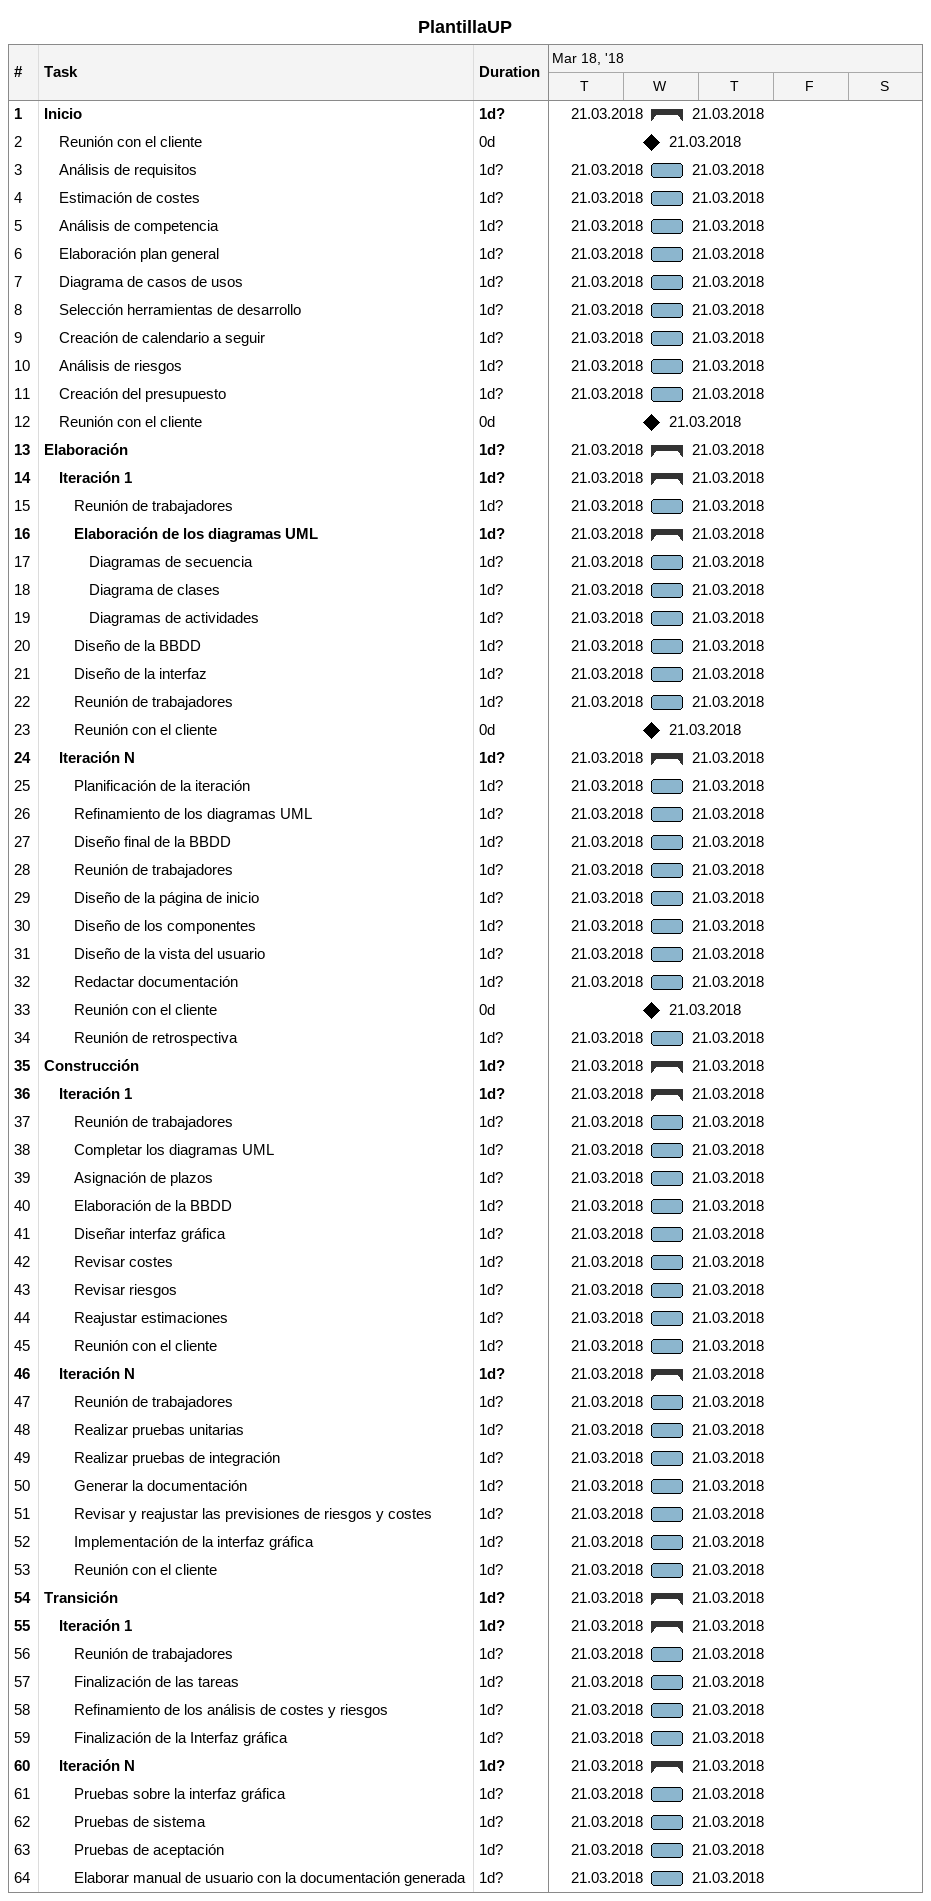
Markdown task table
PlantillaUP

| ID | Level | Task | Duration | Start | Finish |
|---|---|---|---|---|---|
| 1 | 1 | **Inicio** | 1d? | 2018-03-21 | 2018-03-21 |
| 2 | 2 | Reunión con el cliente | 0d | 2018-03-21 | 2018-03-21 |
| 3 | 2 | Análisis de requisitos | 1d? | 2018-03-21 | 2018-03-21 |
| 4 | 2 | Estimación de costes | 1d? | 2018-03-21 | 2018-03-21 |
| 5 | 2 | Análisis de competencia | 1d? | 2018-03-21 | 2018-03-21 |
| 6 | 2 | Elaboración plan general | 1d? | 2018-03-21 | 2018-03-21 |
| 7 | 2 | Diagrama de casos de usos | 1d? | 2018-03-21 | 2018-03-21 |
| 8 | 2 | Selección herramientas de desarrollo | 1d? | 2018-03-21 | 2018-03-21 |
| 9 | 2 | Creación de calendario a seguir | 1d? | 2018-03-21 | 2018-03-21 |
| 10 | 2 | Análisis de riesgos | 1d? | 2018-03-21 | 2018-03-21 |
| 11 | 2 | Creación del presupuesto | 1d? | 2018-03-21 | 2018-03-21 |
| 12 | 2 | Reunión con el cliente | 0d | 2018-03-21 | 2018-03-21 |
| 13 | 1 | **Elaboración** | 1d? | 2018-03-21 | 2018-03-21 |
| 14 | 2 | **Iteración 1** | 1d? | 2018-03-21 | 2018-03-21 |
| 15 | 3 | Reunión de trabajadores | 1d? | 2018-03-21 | 2018-03-21 |
| 16 | 3 | **Elaboración de los diagramas UML** | 1d? | 2018-03-21 | 2018-03-21 |
| 17 | 4 | Diagramas de secuencia | 1d? | 2018-03-21 | 2018-03-21 |
| 18 | 4 | Diagrama de clases | 1d? | 2018-03-21 | 2018-03-21 |
| 19 | 4 | Diagramas de actividades | 1d? | 2018-03-21 | 2018-03-21 |
| 20 | 3 | Diseño de la BBDD | 1d? | 2018-03-21 | 2018-03-21 |
| 21 | 3 | Diseño de la interfaz | 1d? | 2018-03-21 | 2018-03-21 |
| 22 | 3 | Reunión de trabajadores | 1d? | 2018-03-21 | 2018-03-21 |
| 23 | 3 | Reunión con el cliente | 0d | 2018-03-21 | 2018-03-21 |
| 24 | 2 | **Iteración N** | 1d? | 2018-03-21 | 2018-03-21 |
| 25 | 3 | Planificación de la iteración | 1d? | 2018-03-21 | 2018-03-21 |
| 26 | 3 | Refinamiento de los diagramas UML | 1d? | 2018-03-21 | 2018-03-21 |
| 27 | 3 | Diseño final de la BBDD | 1d? | 2018-03-21 | 2018-03-21 |
| 28 | 3 | Reunión de trabajadores | 1d? | 2018-03-21 | 2018-03-21 |
| 29 | 3 | Diseño de la página de inicio | 1d? | 2018-03-21 | 2018-03-21 |
| 30 | 3 | Diseño de los componentes | 1d? | 2018-03-21 | 2018-03-21 |
| 31 | 3 | Diseño de la vista del usuario | 1d? | 2018-03-21 | 2018-03-21 |
| 32 | 3 | Redactar documentación | 1d? | 2018-03-21 | 2018-03-21 |
| 33 | 3 | Reunión con el cliente | 0d | 2018-03-21 | 2018-03-21 |
| 34 | 3 | Reunión de retrospectiva | 1d? | 2018-03-21 | 2018-03-21 |
| 35 | 1 | **Construcción** | 1d? | 2018-03-21 | 2018-03-21 |
| 36 | 2 | **Iteración 1** | 1d? | 2018-03-21 | 2018-03-21 |
| 37 | 3 | Reunión de trabajadores | 1d? | 2018-03-21 | 2018-03-21 |
| 38 | 3 | Completar los diagramas UML | 1d? | 2018-03-21 | 2018-03-21 |
| 39 | 3 | Asignación de plazos | 1d? | 2018-03-21 | 2018-03-21 |
| 40 | 3 | Elaboración de la BBDD | 1d? | 2018-03-21 | 2018-03-21 |
| 41 | 3 | Diseñar interfaz gráfica | 1d? | 2018-03-21 | 2018-03-21 |
| 42 | 3 | Revisar costes | 1d? | 2018-03-21 | 2018-03-21 |
| 43 | 3 | Revisar riesgos | 1d? | 2018-03-21 | 2018-03-21 |
| 44 | 3 | Reajustar estimaciones | 1d? | 2018-03-21 | 2018-03-21 |
| 45 | 3 | Reunión con el cliente | 1d? | 2018-03-21 | 2018-03-21 |
| 46 | 2 | **Iteración N** | 1d? | 2018-03-21 | 2018-03-21 |
| 47 | 3 | Reunión de trabajadores | 1d? | 2018-03-21 | 2018-03-21 |
| 48 | 3 | Realizar pruebas unitarias | 1d? | 2018-03-21 | 2018-03-21 |
| 49 | 3 | Realizar pruebas de integración | 1d? | 2018-03-21 | 2018-03-21 |
| 50 | 3 | Generar la documentación | 1d? | 2018-03-21 | 2018-03-21 |
| 51 | 3 | Revisar y reajustar las previsiones de riesgos y costes | 1d? | 2018-03-21 | 2018-03-21 |
| 52 | 3 | Implementación de la interfaz gráfica | 1d? | 2018-03-21 | 2018-03-21 |
| 53 | 3 | Reunión con el cliente | 1d? | 2018-03-21 | 2018-03-21 |
| 54 | 1 | **Transición** | 1d? | 2018-03-21 | 2018-03-21 |
| 55 | 2 | **Iteración 1** | 1d? | 2018-03-21 | 2018-03-21 |
| 56 | 3 | Reunión de trabajadores | 1d? | 2018-03-21 | 2018-03-21 |
| 57 | 3 | Finalización de las tareas | 1d? | 2018-03-21 | 2018-03-21 |
| 58 | 3 | Refinamiento de los análisis de costes y riesgos | 1d? | 2018-03-21 | 2018-03-21 |
| 59 | 3 | Finalización de la Interfaz gráfica | 1d? | 2018-03-21 | 2018-03-21 |
| 60 | 2 | **Iteración N** | 1d? | 2018-03-21 | 2018-03-21 |
| 61 | 3 | Pruebas sobre la interfaz gráfica | 1d? | 2018-03-21 | 2018-03-21 |
| 62 | 3 | Pruebas de sistema | 1d? | 2018-03-21 | 2018-03-21 |
| 63 | 3 | Pruebas de aceptación | 1d? | 2018-03-21 | 2018-03-21 |
| 64 | 3 | Elaborar manual de usuario con la documentación generada | 1d? | 2018-03-21 | 2018-03-21 |
